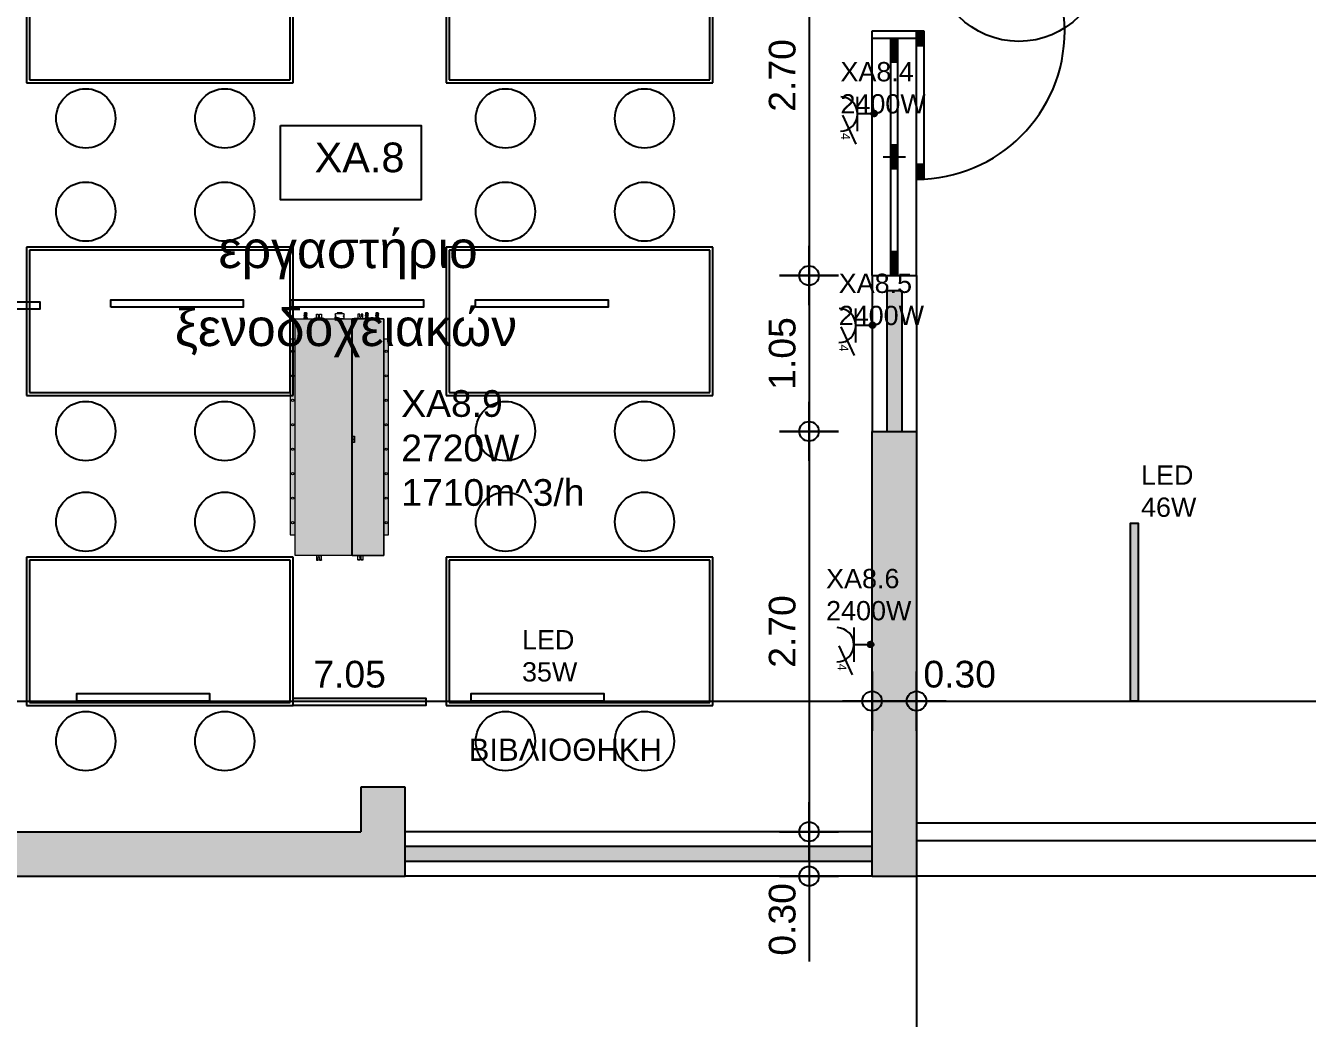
# Model space of a CAD drawing. Header units: metres. Extents: x -11 to 85, y -301 to 135.
# Drawn here: x 16.41 to 25.06, y -128.97 to -122.27 of the extents above; entities that cross this region are included whole.
import ezdxf

# ---------------------------------------------------------------- set-up
doc = ezdxf.new("R2010")
doc.units = ezdxf.units.M
doc.header["$LTSCALE"] = 0.036
doc.header["$PDMODE"] = 2
for name, color, linetype in [('arxitek aorofos', 252, 'Continuous'), ('DIMBLK', 252, 'Continuous'), ('electext', 20, 'Continuous'), ('hatch color', 252, 'Continuous'), ('HLEK-SYMBOL', 3, 'Continuous'), ('HLEK_FL001_SYMBOLS', 230, 'Continuous')]:
    doc.layers.add(name, color=color, linetype=linetype)
doc.layers.add('axel', color=170, linetype='Continuous', lineweight=0)
doc.styles.add('COMU-N', font='arial.ttf')
doc.styles.get("Standard").update_dxf_attribs({"font": 'arial.ttf'})
doc.dimstyles.new('CADWDOT', dxfattribs={"dimscale": 0.1, "dimtxt": 1.8, "dimasz": 0.08, "dimexe": 2, "dimexo": 0, "dimgap": 0.09, "dimtad": 0, "dimrnd": 0.001, "dimzin": 0, "dimdsep": 46, "dimtxsty": 'Standard', "dimblk1": 'ARTDIM', "dimblk2": 'ARTDIM', "dimsah": 1, "dimcen": 0.09, "dimdle": 0.05, "dimse1": 1, "dimse2": 1, "dimadec": 0, "dimazin": 0, "dimtfac": 1, "dimtmove": 0, "dimatfit": 3, "dimldrblk": 'ARTDIM', "dimfxl": 2, "dimtvp": 0.9999, "dimtolj": 1, "dimtzin": 0, "dimarcsym": 0})

# ---------------------------------------------------------------- blocks, each defined once
blk = doc.blocks.new('ARTDIM')
at = {"layer": 'DIMBLK'}
for p, q in [((0, -24.9975), (0, 24.9975)), ((-24.9975, 0), (24.9975, 0))]:
    blk.add_line(p, q, dxfattribs=at)
blk.add_circle((0, 0), 8.25, dxfattribs=at)
blk = doc.blocks.new('*D1104')
at = {"layer": 'arxitek aorofos', "color": 0, "lineweight": -2}
blk.add_line((15.7595, -120.6655), (15.7595, -127.6995), dxfattribs=at)
at = {"layer": 'Defpoints', "color": 0, "transparency": 16777216}
for p in [(18.9737, -120.6575), (15.7595, -127.7075), (18.9737, -127.7075)]:
    blk.add_point(p, dxfattribs=at)
at = {"layer": 'arxitek aorofos', "color": 0, "lineweight": -2, "xscale": 0.008, "yscale": 0.008, "zscale": 0.008}
for p, rotation in [((15.7595, -120.6575), 90), ((15.7595, -127.7075), 270)]:
    blk.add_blockref('ARTDIM', p, dxfattribs=dict(at, rotation=rotation))
at = {"layer": 'arxitek aorofos', "color": 0, "insert": (15.5796, -124.1825), "char_height": 0.18, "attachment_point": 5, "rotation": 90}
blk.add_mtext('\\A1;7.05', dxfattribs=at)
blk = doc.blocks.new('*D1105')
at = {"layer": 'arxitek aorofos', "color": 0, "lineweight": -2}
for p, q in [((15.7595, -127.7155), (15.7595, -127.9995)), ((15.7595, -128.0075), (15.7595, -128.5821))]:
    blk.add_line(p, q, dxfattribs=at)
at = {"layer": 'Defpoints', "color": 0, "transparency": 16777216}
for p in [(16.8737, -127.7075), (15.7595, -128.0075), (16.8737, -128.0075)]:
    blk.add_point(p, dxfattribs=at)
at = {"layer": 'arxitek aorofos', "color": 0, "lineweight": -2, "xscale": 0.008, "yscale": 0.008, "zscale": 0.008}
for p, rotation in [((15.7595, -127.7075), 90), ((15.7595, -128.0075), 270)]:
    blk.add_blockref('ARTDIM', p, dxfattribs=dict(at, rotation=rotation))
at = {"layer": 'arxitek aorofos', "color": 0, "insert": (15.5796, -128.2988), "char_height": 0.18, "attachment_point": 5, "rotation": 90}
blk.add_mtext('\\A1;0.30', dxfattribs=at)
blk = doc.blocks.new('*D1107')
at = {"layer": 'arxitek aorofos', "color": 0, "lineweight": -2}
blk.add_line((15.0817, -126.8263), (22.1157, -126.8263), dxfattribs=at)
at = {"layer": 'Defpoints', "color": 0, "transparency": 16777216}
for p in [(22.1237, -126.8263), (15.0737, -127.4075), (22.1237, -127.4075)]:
    blk.add_point(p, dxfattribs=at)
at = {"layer": 'arxitek aorofos', "color": 0, "lineweight": -2, "xscale": 0.008, "yscale": 0.008, "zscale": 0.008, "rotation": 180}
blk.add_blockref('ARTDIM', (15.0737, -126.8263), dxfattribs=at)
at = {"layer": 'arxitek aorofos', "color": 0, "lineweight": -2, "xscale": 0.008, "yscale": 0.008, "zscale": 0.008}
blk.add_blockref('ARTDIM', (22.1237, -126.8263), dxfattribs=at)
at = {"layer": 'arxitek aorofos', "color": 0, "insert": (18.5987, -126.6463), "char_height": 0.18, "attachment_point": 5}
blk.add_mtext('\\A1;7.05', dxfattribs=at)
blk = doc.blocks.new('*D1108')
at = {"layer": 'arxitek aorofos', "color": 0, "lineweight": -2}
for p, q in [((22.1317, -126.8263), (22.4157, -126.8263)), ((22.4237, -126.8263), (22.9983, -126.8263))]:
    blk.add_line(p, q, dxfattribs=at)
at = {"layer": 'Defpoints', "color": 0, "transparency": 16777216}
for p in [(22.1237, -126.8263), (22.4237, -126.8263), (22.4237, -126.8263)]:
    blk.add_point(p, dxfattribs=at)
at = {"layer": 'arxitek aorofos', "color": 0, "lineweight": -2, "xscale": 0.008, "yscale": 0.008, "zscale": 0.008, "rotation": 180}
blk.add_blockref('ARTDIM', (22.1237, -126.8263), dxfattribs=at)
at = {"layer": 'arxitek aorofos', "color": 0, "lineweight": -2, "xscale": 0.008, "yscale": 0.008, "zscale": 0.008}
blk.add_blockref('ARTDIM', (22.4237, -126.8263), dxfattribs=at)
at = {"layer": 'arxitek aorofos', "color": 0, "insert": (22.715, -126.6463), "char_height": 0.18, "attachment_point": 5}
blk.add_mtext('\\A1;0.30', dxfattribs=at)
blk = doc.blocks.new('*D1109')
at = {"layer": 'arxitek aorofos', "color": 0, "lineweight": -2}
blk.add_line((22.4317, -126.8263), (40.1157, -126.8263), dxfattribs=at)
at = {"layer": 'Defpoints', "color": 0, "transparency": 16777216}
for p in [(22.4237, -126.8263), (40.1237, -126.8263), (40.1237, -126.8263)]:
    blk.add_point(p, dxfattribs=at)
at = {"layer": 'arxitek aorofos', "color": 0, "lineweight": -2, "xscale": 0.008, "yscale": 0.008, "zscale": 0.008, "rotation": 180}
blk.add_blockref('ARTDIM', (22.4237, -126.8263), dxfattribs=at)
at = {"layer": 'arxitek aorofos', "color": 0, "lineweight": -2, "xscale": 0.008, "yscale": 0.008, "zscale": 0.008}
blk.add_blockref('ARTDIM', (40.1237, -126.8263), dxfattribs=at)
at = {"layer": 'arxitek aorofos', "color": 0, "insert": (31.2737, -126.6463), "char_height": 0.18, "attachment_point": 5}
blk.add_mtext('\\A1;17.70', dxfattribs=at)
blk = doc.blocks.new('*D1178')
at = {"layer": 'arxitek aorofos', "color": 0, "lineweight": -2}
blk.add_line((21.6986, -121.2655), (21.6986, -123.9495), dxfattribs=at)
at = {"layer": 'Defpoints', "color": 0, "transparency": 16777216}
for p in [(22.1237, -121.2575), (21.6986, -123.9575), (22.1237, -123.9575)]:
    blk.add_point(p, dxfattribs=at)
at = {"layer": 'arxitek aorofos', "color": 0, "lineweight": -2, "xscale": 0.008, "yscale": 0.008, "zscale": 0.008}
for p, rotation in [((21.6986, -121.2575), 90), ((21.6986, -123.9575), 270)]:
    blk.add_blockref('ARTDIM', p, dxfattribs=dict(at, rotation=rotation))
at = {"layer": 'arxitek aorofos', "color": 0, "insert": (21.5186, -122.6075), "char_height": 0.18, "attachment_point": 5, "rotation": 90}
blk.add_mtext('\\A1;2.70', dxfattribs=at)
blk = doc.blocks.new('*D1179')
at = {"layer": 'arxitek aorofos', "color": 0, "lineweight": -2}
blk.add_line((21.6986, -123.9655), (21.6986, -124.9995), dxfattribs=at)
at = {"layer": 'Defpoints', "color": 0, "transparency": 16777216}
for p in [(22.1237, -123.9575), (21.6986, -125.0075), (22.1237, -125.0075)]:
    blk.add_point(p, dxfattribs=at)
at = {"layer": 'arxitek aorofos', "color": 0, "lineweight": -2, "xscale": 0.008, "yscale": 0.008, "zscale": 0.008}
for p, rotation in [((21.6986, -123.9575), 90), ((21.6986, -125.0075), 270)]:
    blk.add_blockref('ARTDIM', p, dxfattribs=dict(at, rotation=rotation))
at = {"layer": 'arxitek aorofos', "color": 0, "insert": (21.5186, -124.4825), "char_height": 0.18, "attachment_point": 5, "rotation": 90}
blk.add_mtext('\\A1;1.05', dxfattribs=at)
blk = doc.blocks.new('*D1180')
at = {"layer": 'arxitek aorofos', "color": 0, "lineweight": -2}
blk.add_line((21.6986, -125.0155), (21.6986, -127.6995), dxfattribs=at)
at = {"layer": 'Defpoints', "color": 0, "transparency": 16777216}
for p in [(22.1237, -125.0075), (21.6986, -127.7075), (22.1237, -127.7075)]:
    blk.add_point(p, dxfattribs=at)
at = {"layer": 'arxitek aorofos', "color": 0, "lineweight": -2, "xscale": 0.008, "yscale": 0.008, "zscale": 0.008}
for p, rotation in [((21.6986, -125.0075), 90), ((21.6986, -127.7075), 270)]:
    blk.add_blockref('ARTDIM', p, dxfattribs=dict(at, rotation=rotation))
at = {"layer": 'arxitek aorofos', "color": 0, "insert": (21.5186, -126.3575), "char_height": 0.18, "attachment_point": 5, "rotation": 90}
blk.add_mtext('\\A1;2.70', dxfattribs=at)
blk = doc.blocks.new('*D1181')
at = {"layer": 'arxitek aorofos', "color": 0, "lineweight": -2}
for p, q in [((21.6986, -127.7155), (21.6986, -127.9995)), ((21.6986, -128.0075), (21.6986, -128.5821))]:
    blk.add_line(p, q, dxfattribs=at)
at = {"layer": 'Defpoints', "color": 0, "transparency": 16777216}
for p in [(22.1237, -127.7075), (21.6986, -128.0075), (22.1237, -128.0075)]:
    blk.add_point(p, dxfattribs=at)
at = {"layer": 'arxitek aorofos', "color": 0, "lineweight": -2, "xscale": 0.008, "yscale": 0.008, "zscale": 0.008}
for p, rotation in [((21.6986, -127.7075), 90), ((21.6986, -128.0075), 270)]:
    blk.add_blockref('ARTDIM', p, dxfattribs=dict(at, rotation=rotation))
at = {"layer": 'arxitek aorofos', "color": 0, "insert": (21.5186, -128.2988), "char_height": 0.18, "attachment_point": 5, "rotation": 90}
blk.add_mtext('\\A1;0.30', dxfattribs=at)
blk = doc.blocks.new('*D1182')
at = {"layer": 'arxitek aorofos', "color": 0, "lineweight": -2}
blk.add_line((22.4157, -131.3804), (14.7817, -131.3804), dxfattribs=at)
at = {"layer": 'Defpoints', "color": 0, "transparency": 16777216}
for p in [(14.7737, -128.0075), (22.4237, -128.0075), (14.7737, -131.3804)]:
    blk.add_point(p, dxfattribs=at)
at = {"layer": 'arxitek aorofos', "color": 0, "lineweight": -2, "xscale": 0.008, "yscale": 0.008, "zscale": 0.008, "rotation": 180.0000000000008}
blk.add_blockref('ARTDIM', (14.7737, -131.3804), dxfattribs=at)
at = {"layer": 'arxitek aorofos', "color": 0, "lineweight": -2, "xscale": 0.008, "yscale": 0.008, "zscale": 0.008}
blk.add_blockref('ARTDIM', (22.4237, -131.3804), dxfattribs=at)
at = {"layer": 'arxitek aorofos', "color": 0, "insert": (18.5987, -131.2004), "char_height": 0.18, "attachment_point": 5}
blk.add_mtext('\\A1;7.65', dxfattribs=at)
blk = doc.blocks.new('thranio erga 1')
at = {"layer": 'arxitek aorofos'}
for p, q in [((-7.0812, 47.2606), (-8.0812, 47.2606)), ((-8.0812, 47.2606), (-8.0812, 45.4606)), ((-7.1012, 47.2406), (-8.0612, 47.2406)), ((-8.0612, 47.2406), (-8.0612, 45.4806)), ((-7.1012, 45.4806), (-7.1012, 47.2406)), ((-7.0812, 45.4606), (-7.0812, 47.2606)), ((-8.0812, 45.4606), (-7.0812, 45.4606)), ((-8.0612, 45.4806), (-7.1012, 45.4806))]:
    blk.add_line(p, q, dxfattribs=at)
for centre in [(-8.3206, 46.7988), (-6.8412, 46.7988), (-8.3206, 45.8608), (-6.8412, 45.8608)]:
    blk.add_circle(centre, 0.2, dxfattribs=at)
blk = doc.blocks.new('gJ6_a14')
at = {"linetype": 'Continuous'}
for p, q in [((-0.1176, 0.1119), (0.113, 0.1119)), ((0, 0.1119), (0, 0))]:
    blk.add_line(p, q, dxfattribs=at)
blk.add_arc((-0.0023, 0.2279), 0.1153, 180, 358.95657, dxfattribs=at)
blk = doc.blocks.new('*X1779')
at = {"color": 0}
for p, q in [((15.598, 2.587), (15.737, 2.727)), ((15.598, 2.622), (15.702, 2.727)), ((15.601, 2.607), (15.609, 2.616)), ((15.604, 2.646), (15.605, 2.647)), ((15.605, 2.559), (15.765, 2.719)), ((15.605, 2.577), (15.614, 2.585)), ((15.609, 2.652), (15.618, 2.66)), ((15.611, 2.547), (15.618, 2.554)), ((15.614, 2.621), (15.623, 2.63)), ((15.617, 2.536), (15.789, 2.707)), ((15.618, 2.59), (15.627, 2.599)), ((15.623, 2.665), (15.631, 2.674)), ((15.623, 2.559), (15.631, 2.568)), ((15.627, 2.634), (15.636, 2.643)), ((15.627, 2.528), (15.636, 2.537)), ((15.631, 2.603), (15.64, 2.612)), ((15.633, 2.516), (15.808, 2.691)), ((15.636, 2.678), (15.645, 2.687)), ((15.636, 2.572), (15.645, 2.581)), ((15.64, 2.647), (15.649, 2.656)), ((15.64, 2.541), (15.649, 2.55)), ((15.645, 2.616), (15.654, 2.625)), ((15.645, 2.51), (15.654, 2.519)), ((15.649, 2.691), (15.658, 2.7)), ((15.649, 2.585), (15.658, 2.594)), ((15.653, 2.501), (15.824, 2.672)), ((15.654, 2.66), (15.662, 2.669)), ((15.654, 2.554), (15.662, 2.563)), ((15.658, 2.63), (15.667, 2.638)), ((15.658, 2.523), (15.667, 2.532)), ((15.662, 2.705), (15.671, 2.714)), ((15.662, 2.599), (15.671, 2.607)), ((15.664, 2.494), (15.671, 2.501)), ((15.667, 2.674), (15.676, 2.683)), ((15.667, 2.568), (15.676, 2.577)), ((15.671, 2.643), (15.68, 2.652)), ((15.671, 2.537), (15.68, 2.546)), ((15.676, 2.718), (15.678, 2.721)), ((15.676, 2.489), (15.836, 2.648)), ((15.676, 2.612), (15.685, 2.621)), ((15.676, 2.506), (15.685, 2.515)), ((15.68, 2.687), (15.689, 2.696)), ((15.68, 2.581), (15.689, 2.59)), ((15.685, 2.656), (15.693, 2.665)), ((15.685, 2.55), (15.693, 2.559)), ((15.689, 2.625), (15.698, 2.634)), ((15.689, 2.519), (15.698, 2.528)), ((15.693, 2.7), (15.702, 2.709)), ((15.693, 2.594), (15.702, 2.603)), ((15.693, 2.488), (15.702, 2.497)), ((15.698, 2.669), (15.707, 2.678)), ((15.698, 2.563), (15.707, 2.572)), ((15.702, 2.638), (15.711, 2.647)), ((15.702, 2.532), (15.711, 2.541)), ((15.705, 2.482), (15.843, 2.62)), ((15.707, 2.714), (15.715, 2.722)), ((15.707, 2.607), (15.715, 2.616)), ((15.707, 2.501), (15.715, 2.51)), ((15.711, 2.683), (15.72, 2.691)), ((15.711, 2.577), (15.72, 2.585)), ((15.715, 2.652), (15.724, 2.66)), ((15.715, 2.546), (15.724, 2.554)), ((15.72, 2.727), (15.721, 2.728)), ((15.72, 2.621), (15.729, 2.63)), ((15.72, 2.515), (15.729, 2.523)), ((15.724, 2.696), (15.733, 2.705)), ((15.724, 2.59), (15.733, 2.599)), ((15.724, 2.484), (15.733, 2.493)), ((15.729, 2.665), (15.738, 2.674)), ((15.729, 2.559), (15.738, 2.568)), ((15.733, 2.634), (15.742, 2.643)), ((15.733, 2.528), (15.742, 2.537)), ((15.738, 2.709), (15.746, 2.718)), ((15.738, 2.603), (15.746, 2.612)), ((15.738, 2.497), (15.746, 2.506)), ((15.741, 2.482), (15.842, 2.584)), ((15.742, 2.678), (15.751, 2.687)), ((15.742, 2.572), (15.751, 2.581)), ((15.746, 2.647), (15.755, 2.656)), ((15.746, 2.541), (15.755, 2.55)), ((15.751, 2.722), (15.752, 2.724)), ((15.751, 2.616), (15.76, 2.625)), ((15.751, 2.51), (15.76, 2.519)), ((15.755, 2.691), (15.764, 2.7)), ((15.755, 2.585), (15.764, 2.594)), ((15.76, 2.66), (15.768, 2.669)), ((15.76, 2.554), (15.768, 2.563)), ((15.764, 2.63), (15.773, 2.638)), ((15.764, 2.523), (15.773, 2.532)), ((15.768, 2.705), (15.777, 2.714)), ((15.768, 2.599), (15.777, 2.607)), ((15.768, 2.493), (15.777, 2.501)), ((15.773, 2.674), (15.782, 2.683)), ((15.773, 2.568), (15.782, 2.577)), ((15.777, 2.643), (15.786, 2.652)), ((15.777, 2.537), (15.786, 2.546)), ((15.782, 2.612), (15.791, 2.621)), ((15.782, 2.506), (15.791, 2.515)), ((15.786, 2.687), (15.795, 2.696)), ((15.786, 2.581), (15.795, 2.59)), ((15.791, 2.656), (15.799, 2.665)), ((15.791, 2.55), (15.799, 2.559)), ((15.795, 2.625), (15.804, 2.634)), ((15.795, 2.519), (15.804, 2.528)), ((15.799, 2.594), (15.808, 2.603)), ((15.804, 2.669), (15.813, 2.678)), ((15.804, 2.563), (15.813, 2.572)), ((15.808, 2.638), (15.817, 2.647)), ((15.808, 2.532), (15.817, 2.541)), ((15.813, 2.607), (15.822, 2.616)), ((15.817, 2.577), (15.826, 2.585)), ((15.822, 2.652), (15.83, 2.66)), ((15.822, 2.546), (15.83, 2.554)), ((15.826, 2.621), (15.835, 2.63)), ((15.83, 2.59), (15.839, 2.599)), ((15.835, 2.559), (15.835, 2.56)), ((15.839, 2.634), (15.84, 2.635)), ((15.844, 2.603), (15.844, 2.603))]:
    blk.add_line(p, q, dxfattribs=at)
blk = doc.blocks.new('GJ6_A78')
at = {"layer": 'HLEK-SYMBOL', "color": 0, "linetype": 'Continuous'}
blk.add_circle((0, 0), 0.0989, dxfattribs=at)
at = {"layer": 'HLEK-SYMBOL', "color": 0, "xscale": 0.8, "yscale": 0.8, "zscale": 0.8}
blk.add_blockref('*X1779', (-12.576, -2.084), dxfattribs=at)
blk = doc.blocks.new('priza')
at = {"layer": 'HLEK_FL001_SYMBOLS', "xscale": 0.1951472641207488, "yscale": 0.1951472641207488, "zscale": 0.1951472641207488}
blk.add_blockref('GJ6_A78', (87.4, -100.4953), dxfattribs=at)
at = {"layer": 'HLEK_FL001_SYMBOLS', "rotation": 180}
blk.add_blockref('gJ6_a14', (87.4, -100.4952), dxfattribs=at)
blk = doc.blocks.new('tetrapli priza')
at = {"layer": 'HLEK_FL001_SYMBOLS', "ltscale": 5}
blk.add_line((479.6442, -48.2674), (479.8393, -48.1769), dxfattribs=at)
at = {"layer": 'HLEK_FL001_SYMBOLS'}
blk.add_blockref('priza', (392.2343, 52.442), dxfattribs=at)
at = {"layer": 'HLEK_FL001_SYMBOLS', "ltscale": 5}
blk.add_text('4', height=0.06, dxfattribs=at).set_placement((479.7645, -48.2766))
blk = doc.blocks.new('lampes fthorismou 120')
at = {"layer": 'hatch color'}
blk.add_hatch(color=181, dxfattribs=at).paths.add_polyline_path([(84.1811, -99.2639), (84.1811, -99.2139), (85.3811, -99.2139), (85.3811, -99.2639)])
at = {"layer": 'HLEK_FL001_SYMBOLS'}
blk.add_lwpolyline([(84.1811, -99.2639), (84.1811, -99.2139), (85.3811, -99.2139), (85.3811, -99.2639)], close=True, dxfattribs=at)
blk = doc.blocks.new('A$C5A126718')
at = {"layer": 'axel'}
for p, q in [((-0.0317, 0.0343), (-0.0317, 0.0321)), ((-0.0301, 0.0343), (-0.0317, 0.0343)), ((-0.0317, 0.0321), (-0.0317, 0.0236)), ((-0.0317, 0.0321), (-0.0301, 0.0321)), ((-0.0317, 0.0236), (-0.0301, 0.0236)), ((-0.0317, 0.0236), (-0.0317, 0.0214)), ((-0.0301, 0.0214), (-0.0317, 0.0214)), ((-0.0301, 0.0129), (-0.0317, 0.0129)), ((-0.0317, 0.0129), (-0.0317, 0.0107)), ((-0.0317, 0.0107), (-0.0301, 0.0107)), ((-0.0317, 0.0107), (-0.0317, 0.0021)), ((-0.0317, 0.0021), (-0.0301, 0.0021)), ((-0.0317, 0.0021), (-0.0317, 0)), ((-0.0301, 0), (-0.0317, 0)), ((-0.0012, 0.0343), (-0.0301, 0.0343)), ((-0.0301, 0.0343), (-0.0301, 0.0321)), ((-0.0301, 0.0321), (-0.0301, 0.0236)), ((-0.0301, 0.0236), (-0.0301, 0.0214)), ((-0.0301, 0.0214), (-0.0131, 0.0214)), ((-0.0301, 0.0129), (-0.0301, 0.0107)), ((-0.0131, 0.0129), (-0.0301, 0.0129)), ((-0.0301, 0.0107), (-0.0301, 0.0021)), ((-0.0301, 0.0021), (-0.0301, 0)), ((-0.0301, 0), (-0.0012, 0)), ((-0.0012, 0.0343), (0, 0.0343)), ((-0.0012, 0.0343), (-0.0012, 0.033)), ((-0.0012, 0.033), (-0.0012, 0.03)), ((-0.0012, 0.03), (-0.0012, 0.0271)), ((-0.0012, 0.0271), (0, 0.0271)), ((-0.0012, 0.027), (-0.0012, 0.0271)), ((-0.0012, 0.0073), (-0.0012, 0.027)), ((-0.0012, 0.0071), (-0.0012, 0.0073)), ((-0.0012, 0.0071), (0, 0.0071)), ((-0.0012, 0.0071), (-0.0012, 0.0043)), ((-0.0012, 0.0043), (-0.0012, 0.0013)), ((-0.0012, 0.0013), (-0.0012, 0)), ((-0.0012, 0), (0, 0)), ((0.0004, 0.0271), (0.0004, 0.0343)), ((0.0004, 0.0271), (0.0004, 0.0343)), ((0.0004, 0.0211), (0.0004, 0.0271)), ((0.0004, 0.0211), (0.0004, 0.0271)), ((0.0004, 0.0207), (0.0004, 0.0211)), ((0.0004, 0.0207), (0.0004, 0.0211)), ((0.0004, 0.0186), (0.0004, 0.0207)), ((0.0004, 0.0186), (0.0004, 0.0207)), ((0.0004, 0.0157), (0.0004, 0.0186)), ((0.0004, 0.0157), (0.0004, 0.0186)), ((0.0004, 0.0136), (0.0004, 0.0157)), ((0.0004, 0.0136), (0.0004, 0.0157)), ((0.0004, 0.0132), (0.0004, 0.0136)), ((0.0004, 0.0132), (0.0004, 0.0136)), ((0.0004, 0.0071), (0.0004, 0.0132)), ((0.0004, 0.0071), (0.0004, 0.0132)), ((0.0004, 0), (0.0004, 0.0071)), ((0.0004, 0), (0.0004, 0.0071))]:
    blk.add_line(p, q, dxfattribs=at)
blk.add_arc((-0.0131, 0.0171), 0.00429, 270, 90, dxfattribs=at)
blk = doc.blocks.new('A$C3A54651E')
at = {"layer": 'axel'}
for p, q in [((0.0091, 0.0228), (0, 0.0228)), ((0, 0.0228), (0, 0)), ((0.0091, 0), (0, 0)), ((0.0091, 0), (0.0091, 0.0228)), ((0.0091, 0.0171), (0.0162, 0.0171)), ((0.0091, 0.0057), (0.0162, 0.0057)), ((0.0162, 0.019), (0.0166, 0.0193)), ((0.0162, 0.0038), (0.0162, 0.019)), ((0.0162, 0.0038), (0.0166, 0.0035)), ((0.0166, 0.0035), (0.0166, 0.0193)), ((0.0166, 0.0193), (0.0184, 0.0193)), ((0.0166, 0.0035), (0.0184, 0.0035)), ((0.0184, 0.02), (0.0184, 0.0199)), ((0.0184, 0.02), (0.0184, 0.02)), ((0.0184, 0.0199), (0.0184, 0.0193)), ((0.0184, 0.0193), (0.0184, 0.0153)), ((0.0184, 0.0153), (0.0184, 0.0067)), ((0.0184, 0.0067), (0.0184, 0.0035)), ((0.0184, 0.0035), (0.0184, 0.0028)), ((0.0184, 0.0028), (0.0184, 0.0028)), ((0.0191, 0.0202), (0.0254, 0.0202)), ((0.0191, 0.0197), (0.0254, 0.0197)), ((0.0191, 0.0109), (0.0254, 0.0109)), ((0.0191, 0.0026), (0.0254, 0.0026)), ((0.0262, 0.0199), (0.0262, 0.02)), ((0.0262, 0.02), (0.0262, 0.02)), ((0.0262, 0.0182), (0.0262, 0.0199)), ((0.0262, 0.0153), (0.0262, 0.0182)), ((0.0262, 0.0182), (0.0284, 0.0182)), ((0.0262, 0.0067), (0.0262, 0.0153)), ((0.0262, 0.0046), (0.0262, 0.0067)), ((0.0262, 0.0028), (0.0262, 0.0046)), ((0.0262, 0.0046), (0.0284, 0.0046)), ((0.0262, 0.0028), (0.0262, 0.0028)), ((0.0284, 0.0193), (0.037, 0.0193)), ((0.0284, 0.0182), (0.0284, 0.0193)), ((0.0284, 0.0046), (0.0284, 0.0182)), ((0.0284, 0.0035), (0.0284, 0.0046)), ((0.0284, 0.0035), (0.037, 0.0035)), ((0.037, 0.0035), (0.037, 0.0193)), ((0.0373, 0.019), (0.037, 0.0193)), ((0.0373, 0.0037), (0.037, 0.0035)), ((0.0373, 0.0182), (0.0373, 0.019)), ((0.0373, 0.0046), (0.0373, 0.0182)), ((0.0373, 0.0182), (0.0403, 0.0182)), ((0.0373, 0.0037), (0.0373, 0.0046)), ((0.0373, 0.0046), (0.0403, 0.0046)), ((0.0403, 0.0046), (0.0403, 0.0182)), ((0.0423, 0.0162), (0.0403, 0.0182)), ((0.0423, 0.0066), (0.0403, 0.0046)), ((0.0423, 0.0066), (0.0423, 0.0162))]:
    blk.add_line(p, q, dxfattribs=at)
for points in [[(0.0191, 0.0202, 0.004311), (0.019, 0.0202, 0.005535), (0.0188, 0.0202, 0.007292), (0.0187, 0.0201, 0.009929), (0.0186, 0.0201), (0.0186, 0.0201, 0.019665), (0.0185, 0.02, 0.032685), (0.0184, 0.02, 0.060642), (0.0184, 0.02), (0.0184, 0.02)], [(0.0184, 0.0199, 0.159929), (0.0184, 0.0199, 0.090191), (0.0184, 0.0199, 0.0462), (0.0184, 0.0199, 0.02623), (0.0185, 0.0198), (0.0186, 0.0198, 0.013719), (0.0187, 0.0198, 0.009481), (0.0188, 0.0198, 0.006867), (0.0189, 0.0197, 0.005151), (0.0191, 0.0197)], [(0.0191, 0.0197, 0.015295), (0.0188, 0.0186, 0.017604), (0.0186, 0.0175), (0.0185, 0.0169, 0.02245), (0.0184, 0.0158), (0.0184, 0.0153)], [(0.0184, 0.0153, 0.023182), (0.0184, 0.0142, 0.022013), (0.0186, 0.0131), (0.0187, 0.0125, 0.017076), (0.0189, 0.0114), (0.0191, 0.0109)], [(0.0191, 0.0109, 0.016103), (0.0188, 0.0098, 0.018613), (0.0186, 0.0088), (0.0185, 0.0083, 0.023826), (0.0184, 0.0072), (0.0184, 0.0067)], [(0.0184, 0.0067, 0.024647), (0.0184, 0.0057, 0.023359), (0.0186, 0.0046), (0.0187, 0.0041, 0.018023), (0.0189, 0.0031), (0.0191, 0.0026)], [(0.0191, 0.0026, -0.004311), (0.019, 0.0026, -0.005535), (0.0188, 0.0026, -0.007292), (0.0187, 0.0027, -0.009929), (0.0186, 0.0027), (0.0186, 0.0027, -0.019665), (0.0185, 0.0027, -0.032685), (0.0184, 0.0028, -0.060642), (0.0184, 0.0028), (0.0184, 0.0028)], [(0.0262, 0.02, 0.102242), (0.0262, 0.02, 0.051435), (0.0261, 0.02, 0.028507), (0.0261, 0.0201, 0.01755), (0.026, 0.0201), (0.0259, 0.0201, 0.009159), (0.0258, 0.0201, 0.006785), (0.0257, 0.0202, 0.005184), (0.0255, 0.0202), (0.0254, 0.0202)], [(0.0254, 0.0197, 0.004812), (0.0256, 0.0197, 0.00636), (0.0258, 0.0198, 0.008685), (0.0259, 0.0198, 0.012384), (0.026, 0.0198), (0.0261, 0.0198, 0.023143), (0.0261, 0.0199, 0.039656), (0.0262, 0.0199, 0.07579), (0.0262, 0.0199, 0.144125), (0.0262, 0.0199)], [(0.0262, 0.0153, 0.023214), (0.0262, 0.0164, 0.02204), (0.026, 0.0175), (0.0259, 0.018, 0.017046), (0.0256, 0.0191), (0.0254, 0.0197)], [(0.0254, 0.0109, 0.01528), (0.0258, 0.012, 0.017585), (0.026, 0.013), (0.0261, 0.0136, 0.022468), (0.0262, 0.0147), (0.0262, 0.0153)], [(0.0262, 0.0067, 0.024685), (0.0262, 0.0078, 0.023392), (0.026, 0.0088), (0.0259, 0.0093, 0.017988), (0.0256, 0.0103), (0.0254, 0.0109)], [(0.0254, 0.0026, 0.016073), (0.0258, 0.0036, 0.018575), (0.026, 0.0046), (0.0261, 0.0052, 0.023861), (0.0262, 0.0062), (0.0262, 0.0067)], [(0.0262, 0.0028, -0.102242), (0.0262, 0.0028, -0.051435), (0.0261, 0.0028, -0.028507), (0.0261, 0.0027, -0.01755), (0.026, 0.0027), (0.0259, 0.0027, -0.009159), (0.0258, 0.0026, -0.006785), (0.0257, 0.0026, -0.005184), (0.0255, 0.0026), (0.0254, 0.0026)]]:
    blk.add_lwpolyline(points, format="xyb", dxfattribs=at)
blk = doc.blocks.new('A$C531E15D6')
at = {"layer": 'axel'}
for p, q in [((-0.0003, 0.0241), (-0.0003, -0.0359)), ((-0.0003, 0.0241), (0.0009, 0.0241)), ((-0.0003, 0.0134), (0, 0.0134)), ((-0.0003, 0.0113), (0, 0.0113)), ((-0.0003, 0.0066), (-0.0003, 0.0031)), ((-0.0003, 0.0066), (-0.0003, 0.0031)), ((0, 0.0059), (-0.0003, 0.0059)), ((-0.0003, 0.0031), (-0.0003, -0.0276)), ((0.0021, 0.0241), (0, 0.022)), ((0, 0.0059), (0, 0.022)), ((0, -0.0059), (0, 0.0059)), ((0, -0.0059), (0, 0.0059)), ((0.0012, 0.0241), (0.0009, 0.0241)), ((0.0012, 0.0241), (0.0009, 0.0241)), ((0.0012, 0.0241), (0.0021, 0.0241)), ((0.0021, 0.0241), (0.0321, 0.0241)), ((0.0021, 0.0241), (0.0321, 0.0241)), ((0.0321, 0.0241), (0.0343, 0.022)), ((0.0343, 0.022), (0.0343, 0.0134)), ((0.0343, 0.022), (0.0343, 0.0134)), ((0.0343, 0.0134), (0.0343, -0.0251)), ((0.0343, 0.0134), (0.0343, -0.0251)), ((0.038, 0.0127), (0.0343, 0.0128)), ((0.0347, 0.0056), (0.0343, 0.0056)), ((0.0347, 0.0056), (0.0347, -0.0059)), ((0.0357, 0.0099), (0.0357, 0.0045)), ((0.04, 0.0099), (0.0357, 0.0099)), ((0.0357, 0.0045), (0.0357, 0.0038)), ((0.0357, 0.0045), (0.0357, 0.0038)), ((0.0357, 0.0038), (0.0357, -0.0059)), ((0.0357, 0.0038), (0.0357, -0.0059)), ((0.038, 0.0127), (0.038, 0.0099)), ((0.04, 0.0099), (0.04, -0.0059)), ((0, -0.0176), (-0.0003, -0.0176)), ((-0.0003, -0.023), (0, -0.023)), ((-0.0003, -0.0251), (0, -0.0251)), ((-0.0003, -0.0276), (-0.0003, -0.0312)), ((-0.0003, -0.0276), (-0.0003, -0.0312)), ((-0.0003, -0.0359), (0.0021, -0.0359)), ((0, -0.0176), (0, -0.0059)), ((0, -0.0176), (0, -0.0059)), ((0, -0.0337), (0, -0.0176)), ((0.0021, -0.0359), (0, -0.0337)), ((0.0321, -0.0359), (0.0021, -0.0359)), ((0.0321, -0.0359), (0.0021, -0.0359)), ((0.0343, -0.0337), (0.0321, -0.0359)), ((0.0347, -0.0173), (0.0343, -0.0173)), ((0.038, -0.0244), (0.0343, -0.0245)), ((0.0343, -0.0251), (0.0343, -0.0337)), ((0.0343, -0.0251), (0.0343, -0.0337)), ((0.0347, -0.0059), (0.0347, -0.0173)), ((0.0357, -0.0059), (0.0357, -0.0155)), ((0.0357, -0.0059), (0.0357, -0.0155)), ((0.0357, -0.0155), (0.0357, -0.0162)), ((0.0357, -0.0155), (0.0357, -0.0162)), ((0.0357, -0.0162), (0.0357, -0.0216)), ((0.04, -0.0216), (0.0357, -0.0216)), ((0.038, -0.0244), (0.038, -0.0216)), ((0.04, -0.0059), (0.04, -0.0216))]:
    blk.add_line(p, q, dxfattribs=at)
for centre, radius in [((0.0171, 0.0199), 0.00214), ((0.0171, 0.0199), 0.00111), ((0.0171, -0.0316), 0.00214), ((0.0171, -0.0316), 0.00111)]:
    blk.add_circle(centre, radius, dxfattribs=at)
for centre, radius, start, end in [((0.0321, 0.022), 0.00214, 0, 90), ((0.0346, 0.0045), 0.00107, 0, 89.54164), ((0.0321, -0.0337), 0.00214, 270, 0), ((0.0346, -0.0162), 0.00107, 270.45836, 0)]:
    blk.add_arc(centre, radius, start, end, dxfattribs=at)
blk = doc.blocks.new('FCU 10 KANALATO')
at = {"layer": 'axel'}
for color, points in [(150, [(47986.6743, 13560.1633), (47986.6743, 13560.0206), (47986.6751, 13560.0206), (47986.6751, 13560.0135), (47986.6751, 13560.0074), (47986.6751, 13560.007), (47986.6751, 13560.002), (47986.6751, 13559.9935), (47986.6751, 13559.9863), (47986.6743, 13559.9863), (47986.6743, 13559.782), (47987.7792, 13559.782), (47988.2671, 13559.782), (47988.2671, 13559.782), (47988.2704, 13559.782), (47988.2704, 13560.1633)]), (151, [(47988.2705, 13559.5646), (47988.2705, 13559.5982), (47988.2705, 13559.5982), (47988.2705, 13559.621), (47988.2705, 13559.621), (47988.2705, 13559.6682), (47988.2705, 13559.6682), (47988.2705, 13559.691), (47988.2705, 13559.691), (47988.2705, 13559.7061), (47988.2705, 13559.7061), (47988.2705, 13559.7132), (47988.2705, 13559.7193), (47988.2705, 13559.7196), (47988.2705, 13559.7246), (47988.2705, 13559.7332), (47988.2705, 13559.7403), (47988.2705, 13559.7403), (47988.2705, 13559.7785), (47987.4805, 13559.7785), (47987.4805, 13559.7638), (47987.4362, 13559.7638), (47987.4362, 13559.7785), (47986.6743, 13559.7785), (47986.6743, 13559.7403), (47986.6751, 13559.7403), (47986.6751, 13559.7332), (47986.6751, 13559.7271), (47986.6751, 13559.7218), (47986.6751, 13559.7193), (47986.6751, 13559.7132), (47986.6751, 13559.7061), (47986.6743, 13559.7061), (47986.6743, 13559.5646)])]:
    blk.add_hatch(color=color, dxfattribs=at).paths.add_polyline_path(points)
h = blk.add_hatch(color=211, dxfattribs=at)
h.paths.add_polyline_path([(47988.1338, 13560.164), (47988.1338, 13560.197), (47986.8138, 13560.197), (47986.8138, 13560.164)])
h.paths.add_polyline_path([(47987.5563, 13560.1878, -1), (47987.5563, 13560.1731, -1)], flags=16)
h.paths.add_polyline_path([(47987.3913, 13560.1731, -1), (47987.3913, 13560.1878, -1)], flags=16)
h.paths.add_polyline_path([(47987.7213, 13560.1878, -1), (47987.7213, 13560.1731, -1)], flags=16)
h.paths.add_polyline_path([(47987.2263, 13560.1731, -1), (47987.2263, 13560.1878, -1)], flags=16)
h.paths.add_polyline_path([(47987.8863, 13560.1878, -1), (47987.8863, 13560.1731, -1)], flags=16)
h.paths.add_polyline_path([(47987.0613, 13560.1731, -1), (47987.0613, 13560.1878, -1)], flags=16)
h.paths.add_polyline_path([(47988.0513, 13560.1878, -1), (47988.0513, 13560.1731, -1)], flags=16)
h.paths.add_polyline_path([(47986.8963, 13560.1731, -1), (47986.8963, 13560.1878, -1)], flags=16)
h = blk.add_hatch(color=211, dxfattribs=at)
h.paths.add_polyline_path([(47988.1338, 13559.5327), (47988.1338, 13559.5657), (47986.8138, 13559.5657), (47986.8138, 13559.5327)])
h.paths.add_polyline_path([(47987.5563, 13559.5565, -1), (47987.5563, 13559.5418, -1)], flags=16)
h.paths.add_polyline_path([(47987.3913, 13559.5418, -1), (47987.3913, 13559.5565, -1)], flags=16)
h.paths.add_polyline_path([(47987.7213, 13559.5565, -1), (47987.7213, 13559.5418, -1)], flags=16)
h.paths.add_polyline_path([(47987.2263, 13559.5418, -1), (47987.2263, 13559.5565, -1)], flags=16)
h.paths.add_polyline_path([(47987.8863, 13559.5565, -1), (47987.8863, 13559.5418, -1)], flags=16)
h.paths.add_polyline_path([(47987.0613, 13559.5418, -1), (47987.0613, 13559.5565, -1)], flags=16)
h.paths.add_polyline_path([(47988.0513, 13559.5565, -1), (47988.0513, 13559.5418, -1)], flags=16)
h.paths.add_polyline_path([(47986.8963, 13559.5418, -1), (47986.8963, 13559.5565, -1)], flags=16)
for p, q in [((47986.6743, 13559.782), (47987.7792, 13559.782)), ((47986.6743, 13559.7804), (47987.7792, 13559.7804)), ((47986.6743, 13559.78), (47987.7816, 13559.78)), ((47987.7349, 13559.7785), (47986.6743, 13559.7785)), ((47987.4362, 13559.7785), (47987.4362, 13559.78)), ((47987.4362, 13559.7638), (47987.4362, 13559.7785)), ((47987.4805, 13559.7785), (47987.4805, 13559.78)), ((47987.4805, 13559.7785), (47987.4805, 13559.7638)), ((47988.2705, 13559.7785), (47987.7329, 13559.7785)), ((47987.7792, 13559.782), (47988.2671, 13559.782)), ((47987.7792, 13559.7804), (47988.2705, 13559.7804)), ((47987.7792, 13559.78), (47988.2705, 13559.78)), ((47987.4362, 13559.766), (47987.4805, 13559.766)), ((47987.4805, 13559.7638), (47987.4362, 13559.7638))]:
    blk.add_line(p, q, dxfattribs=at)
for points in [[(47986.6743, 13560.1633), (47988.2704, 13560.1633), (47988.2704, 13559.782), (47986.6743, 13559.782)], [(47986.6743, 13560.1633), (47988.2705, 13560.1633), (47988.2705, 13559.5646), (47986.6743, 13559.5646)], [(47986.6743, 13559.5646), (47988.2705, 13559.5646), (47988.2705, 13559.7785), (47986.6743, 13559.7785)]]:
    blk.add_lwpolyline(points, close=True, dxfattribs=at)
at = {"layer": 'axel', "linetype": 'Continuous'}
for points in [[(47986.8138, 13560.164), (47988.1338, 13560.164), (47988.1338, 13560.197), (47986.8138, 13560.197)], [(47986.8138, 13559.5327), (47988.1338, 13559.5327), (47988.1338, 13559.5657), (47986.8138, 13559.5657)]]:
    blk.add_lwpolyline(points, close=True, dxfattribs=at)
for centre in [(47986.8963, 13560.1805), (47987.0613, 13560.1805), (47987.2263, 13560.1805), (47987.3913, 13560.1805), (47987.5563, 13560.1805), (47987.7213, 13560.1805), (47987.8863, 13560.1805), (47988.0513, 13560.1805), (47986.8963, 13559.5492), (47987.0613, 13559.5492), (47987.2263, 13559.5492), (47987.3913, 13559.5492), (47987.5563, 13559.5492), (47987.7213, 13559.5492), (47987.8863, 13559.5492), (47988.0513, 13559.5492)]:
    blk.add_circle(centre, 0.00739, dxfattribs=at)
at = {"layer": 'axel'}
blk.add_circle((47987.4583, 13559.7731), 0.00111, dxfattribs=at)
at = {"xscale": -1, "rotation": 180}
for name, p in [('A$C3A54651E', (47988.2705, 13560.1043)), ('A$C531E15D6', (47988.2708, 13559.8575)), ('A$C5A126718', (47986.6746, 13559.7403)), ('A$C3A54651E', (47988.2705, 13559.691)), ('A$C3A54651E', (47988.2705, 13559.621))]:
    blk.add_blockref(name, p, dxfattribs=at)
blk.add_blockref('A$C5A126718', (47986.6746, 13559.9863))
at = {"xscale": -1}
blk.add_blockref('A$C5A126718', (47988.271, 13559.9863), dxfattribs=at)
at = {"rotation": 180}
blk.add_blockref('A$C5A126718', (47988.271, 13559.7403), dxfattribs=at)

msp = doc.modelspace()

# ---------------------------------------------------------------- hatches: boundary and pattern name
at = {"layer": 'arxitek aorofos'}
for points in [[(22.2237, -125.0075), (22.3237, -125.0075), (22.3237, -124.0575), (22.2237, -124.0575)], [(22.1237, -128.0075), (22.1737, -128.0075), (22.4237, -128.0075), (22.4237, -125.0075), (22.1237, -125.0075)], [(18.9737, -128.0075), (18.9737, -127.4075), (18.6737, -127.4075), (18.6737, -127.7075), (15.0737, -127.7075), (15.0737, -127.4075), (14.7737, -127.4075), (14.7737, -128.0075)], [(18.9737, -127.8075), (18.9737, -127.9075), (22.1237, -127.9075), (22.1237, -127.8075)]]:
    msp.add_hatch(color=256, dxfattribs=at).paths.add_polyline_path(points)

# ---------------------------------------------------------------- linework, layer by layer
for p, q in [((22.1237, -122.3075), (22.4237, -122.3075)), ((22.1237, -122.3575), (22.1237, -122.3075)), ((22.1237, -123.9575), (22.1237, -122.3575)), ((22.4237, -122.3575), (22.1237, -122.3575)), ((22.4237, -122.3575), (22.1237, -122.3575)), ((22.4237, -122.3575), (22.1237, -122.3575)), ((22.2487, -122.3575), (22.2487, -123.9575)), ((22.2987, -122.3575), (22.2487, -122.3575)), ((22.2587, -122.5175), (22.2587, -122.3575)), ((22.2687, -122.5175), (22.2687, -122.3575)), ((22.2787, -122.5175), (22.2787, -122.3575)), ((22.2887, -122.5175), (22.2887, -122.3575)), ((22.2987, -123.9575), (22.2987, -122.3575)), ((22.4237, -123.9575), (22.4237, -122.3075)), ((22.4237, -122.3075), (22.4737, -122.3075)), ((22.4237, -122.3075), (22.4237, -122.3575)), ((22.4537, -122.3175), (22.4237, -122.3175)), ((22.4337, -122.3075), (22.4337, -122.4075)), ((22.4437, -122.3075), (22.4437, -122.4075)), ((22.4537, -122.3075), (22.4537, -122.4075)), ((22.4637, -122.3075), (22.4637, -122.4075)), ((22.4737, -122.3075), (22.4737, -123.3062)), ((22.4737, -122.4075), (22.4237, -122.4075)), ((22.2987, -122.5175), (22.2487, -122.5175)), ((22.2987, -123.0775), (22.2487, -123.0775)), ((22.2587, -123.2375), (22.2587, -123.0775)), ((22.2687, -123.2375), (22.2687, -123.0775)), ((22.2787, -123.2375), (22.2787, -123.0775)), ((22.2887, -123.2375), (22.2887, -123.0775)), ((22.3487, -123.1575), (22.1987, -123.1575)), ((22.2987, -123.2375), (22.2487, -123.2375)), ((22.4737, -123.2075), (22.4237, -123.2075)), ((22.4337, -123.2075), (22.4337, -123.3074)), ((22.4437, -123.2075), (22.4437, -123.3073)), ((22.4537, -123.2075), (22.4537, -123.307)), ((22.4637, -123.2075), (22.4637, -123.3067)), ((22.2987, -123.7975), (22.2487, -123.7975)), ((22.2587, -123.9575), (22.2587, -123.7975)), ((22.2687, -123.9575), (22.2687, -123.7975)), ((22.2787, -123.9575), (22.2787, -123.7975)), ((22.2887, -123.9575), (22.2887, -123.7975)), ((22.1237, -123.9575), (22.1237, -125.0075)), ((22.1237, -123.9575), (22.4237, -123.9575)), ((22.4237, -123.9575), (22.4237, -125.0075)), ((22.2237, -124.0575), (22.3237, -124.0575)), ((22.2237, -124.0575), (22.2237, -125.0075)), ((22.3237, -124.0575), (22.3237, -125.0075)), ((22.1237, -125.0075), (22.4237, -125.0075)), ((22.1237, -128.0075), (22.1237, -125.0075)), ((22.4237, -125.0075), (22.4237, -128.0075)), ((18.6737, -127.4075), (18.6737, -127.7075)), ((18.9737, -127.4075), (18.6737, -127.4075)), ((18.9737, -128.0075), (18.9737, -127.4075)), ((22.4237, -127.6475), (25.5737, -127.6475)), ((15.0737, -127.7075), (18.6737, -127.7075)), ((22.1237, -127.7075), (18.9737, -127.7075)), ((22.1237, -127.8075), (18.9737, -127.8075)), ((22.4237, -127.7675), (25.5737, -127.7675)), ((22.1237, -127.9075), (18.9737, -127.9075)), ((14.7737, -128.0075), (18.9737, -128.0075)), ((22.1237, -128.0075), (18.9737, -128.0075)), ((22.1237, -128.0075), (22.4237, -128.0075)), ((22.4237, -128.0075), (22.4237, -129.8075)), ((25.5737, -128.0075), (22.4237, -128.0075))]:
    msp.add_line(p, q, dxfattribs=at)
msp.add_circle((23.1143, -121.8068), 0.5712, dxfattribs=at)
msp.add_arc((22.4237, -122.3075), 1, 270, 90, dxfattribs=at)
at = {"layer": 'electext'}
msp.add_lwpolyline([(18.1319, -122.9455), (19.0814, -122.9455), (19.0814, -123.4466), (18.1319, -123.4466)], close=True, dxfattribs=at)
at = {"layer": 'HLEK_FL001_SYMBOLS'}
for points in [[(15.6133, -124.1844), (15.6133, -124.1344), (16.5077, -124.1344), (16.5077, -124.1844)], [(16.987, -124.1701), (16.987, -124.1201), (17.8814, -124.1201), (17.8814, -124.1701)], [(18.2032, -124.1701), (18.2032, -124.1201), (19.0976, -124.1201), (19.0976, -124.1701)], [(19.4481, -124.1701), (19.4481, -124.1201), (20.3425, -124.1201), (20.3425, -124.1701)], [(16.758, -126.8263), (16.758, -126.7763), (17.6524, -126.7763), (17.6524, -126.8263)], [(19.4195, -126.8263), (19.4195, -126.7763), (20.3139, -126.7763), (20.3139, -126.8263)], [(18.218, -126.8566), (18.218, -126.8066), (19.1124, -126.8066), (19.1124, -126.8566)]]:
    msp.add_lwpolyline(points, close=True, dxfattribs=at)

# ---------------------------------------------------------------- block references
at = {"layer": 'arxitek aorofos', "rotation": 270}
for p in [(-29.0426, -129.738), (-26.2104, -129.738), (-29.0426, -131.8467), (-26.2104, -131.8467), (-29.0426, -133.9378), (-26.2104, -133.9378)]:
    msp.add_blockref('thranio erga 1', p, dxfattribs=at)
at = {"layer": 'axel', "rotation": 90.00000000000071}
msp.add_blockref('FCU 10 KANALATO', (13578.3949, -48112.5195), dxfattribs=at)
at = {"layer": 'HLEK_FL001_SYMBOLS'}
for name, p, rotation in [('tetrapli priza', (70.1916, 356.7695), 270), ('tetrapli priza', (70.1801, 355.3424), 270), ('lampes fthorismou 120', (-75.3455, -211.0074), 90), ('tetrapli priza', (70.1676, 353.1902), 270)]:
    msp.add_blockref(name, p, dxfattribs=dict(at, rotation=rotation))

# ---------------------------------------------------------------- texts
at = {"layer": 'arxitek aorofos', "style": 'COMU-N'}
for s, p in [('εργαστήριο', (17.7145, -123.9063)), ('ξενοδοχειακών', (17.4194, -124.4324))]:
    msp.add_text(s, height=0.25, dxfattribs=at).set_placement(p)
at = {"layer": 'arxitek aorofos', "linetype": 'Continuous'}
msp.add_text('ΒΙΒΛΙΟΘΗΚΗ', height=0.15, dxfattribs=at).set_placement((19.4022, -127.2296))
at = {"layer": 'electext', "style": 'COMU-N'}
msp.add_text('XA.8', height=0.2, dxfattribs=at).set_placement((18.3629, -123.2601))
at = {"layer": 'HLEK_FL001_SYMBOLS', "attachment_point": 1, "style": 'COMU-N'}
for s, insert, char_height, width in [('XA8.4\\P2400W', (21.9106, -122.5171), 0.13, 0.596466), ('XA8.5\\P2400W', (21.8991, -123.9442), 0.13, 0.596466), ('ΧΑ8.9\\P2720W\\P1710m^ 3/h', (18.9474, -124.7297), 0.18, 1.345948), ('XA8.6\\P2400W', (21.8139, -125.9352), 0.13, 0.596466), ('LED\\P35W', (19.7621, -126.3477), 0.13, 0.589669)]:
    msp.add_mtext(s, dxfattribs=dict(at, insert=insert, char_height=char_height, width=width))
at = {"layer": 'HLEK_FL001_SYMBOLS', "insert": (23.9389, -125.2373), "char_height": 0.13, "attachment_point": 1, "style": 'COMU-N'}
msp.add_mtext_dynamic_manual_height_columns('LED\\P46W', width=0.80166, gutter_width=0.65, heights=[0], dxfattribs=at)

# ---------------------------------------------------------------- dimensions: what is measured, and where the dimension line sits
at = {"layer": 'arxitek aorofos'}
for base, p1, p2, picture, middle in [((15.7595, -127.7075), (18.9737, -120.6575), (18.9737, -127.7075), '*D1104', (15.5796, -124.1825)), ((21.6986, -123.9575), (22.1237, -121.2575), (22.1237, -123.9575), '*D1178', (21.5186, -122.6075)), ((21.6986, -125.0075), (22.1237, -123.9575), (22.1237, -125.0075), '*D1179', (21.5186, -124.4825)), ((21.6986, -127.7075), (22.1237, -125.0075), (22.1237, -127.7075), '*D1180', (21.5186, -126.3575)), ((15.7595, -128.0075), (16.8737, -127.7075), (16.8737, -128.0075), '*D1105', (15.5796, -128.2988)), ((21.6986, -128.0075), (22.1237, -127.7075), (22.1237, -128.0075), '*D1181', (21.5186, -128.2988))]:
    dim = msp.add_linear_dim(base=base, p1=p1, p2=p2, angle=90, dimstyle='CADWDOT', dxfattribs=at)
    dim.commit()
    dim.dimension.update_dxf_attribs({"geometry": picture, "text_midpoint": middle})
for base, p1, p2, picture, middle in [((22.1237, -126.8263), (15.0737, -127.4075), (22.1237, -127.4075), '*D1107', (18.5987, -126.6463)), ((22.4237, -126.8263), (22.1237, -126.8263), (22.4237, -126.8263), '*D1108', (22.715, -126.6463)), ((40.1237, -126.8263), (22.4237, -126.8263), (40.1237, -126.8263), '*D1109', (31.2737, -126.6463))]:
    dim = msp.add_linear_dim(base=base, p1=p1, p2=p2, dimstyle='CADWDOT', dxfattribs=at)
    dim.commit()
    dim.dimension.update_dxf_attribs({"geometry": picture, "text_midpoint": middle})
dim = msp.add_aligned_dim(p1=(22.4237, -128.0075), p2=(14.7737, -128.0075), distance=3.3729, dimstyle='CADWDOT', dxfattribs=at)
dim.commit()
dim.dimension.update_dxf_attribs({"geometry": '*D1182', "text_midpoint": (18.5987, -131.2004)})

doc.saveas('drawing.dxf')
